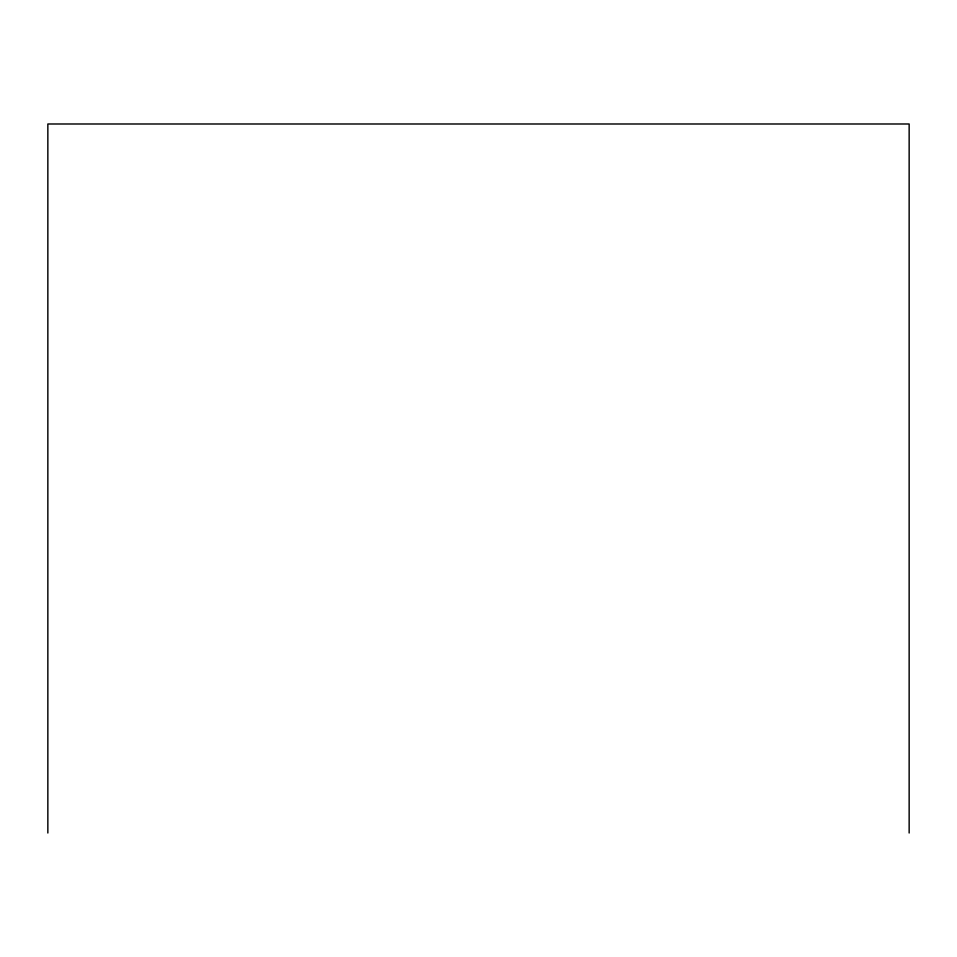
<?xml version="1.0" encoding="UTF-8"?>
<svg xmlns="http://www.w3.org/2000/svg" width="957" height="957" viewBox="0 0 957 957"><rect width="100%" height="100%" fill="white"/><g stroke="black" fill="none" stroke-linecap="round" stroke-linejoin="round"><path stroke-width="1.44" d="M909.15 833.009L909.15 123.991L47.85 123.991L47.85 833.009"/></g></svg>
